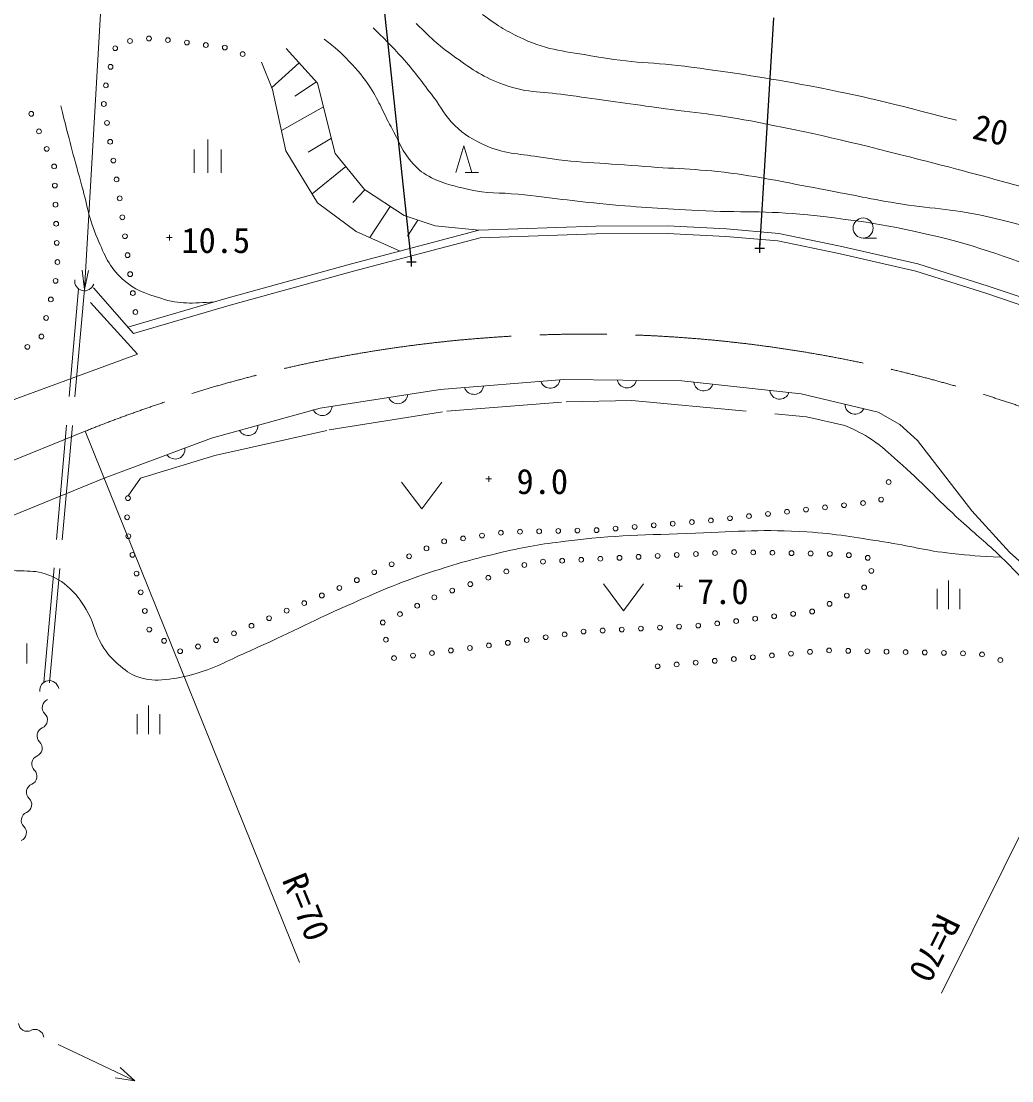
# Model space of a CAD drawing. Units: millimetres, scale not verified. Extents: x 40000 to 680000, y 20000 to 380000.
# Drawn here: x 182010 to 233776, y 265830 to 321219 of the extents above; entities that cross this region are included whole.
import ezdxf
from ezdxf.enums import TextEntityAlignment as Align

# ---------------------------------------------------------------- set-up
doc = ezdxf.new("R2010")
doc.units = ezdxf.units.MM
doc.header["$LTSCALE"] = 1000
doc.linetypes.add('CHAIN', pattern=[18.5, 12, -1.5, 3.5, -1.5])
doc.linetypes.add('DASHED', pattern=[7.5, 6, -1.5])
for name, color, linetype, lineweight in [('M-BMK', 2, 'CHAIN', 13), ('M-STR-HTXT', 7, 'Continuous', 13), ('M-STR-STRC', 7, 'Continuous', 25), ('M-WORK', 1, 'Continuous', 13)]:
    doc.layers.add(name, color=color, linetype=linetype, lineweight=lineweight)
doc.styles.add('ＭＳ ゴシック', font='')
doc.styles.get('ＭＳ ゴシック').set_extended_font_data('MS Gothic')

# ---------------------------------------------------------------- blocks, each defined once
blk = doc.blocks.new('plus')
at = {"color": 0, "linetype": 'Continuous', "lineweight": -2}
for p, q in [((-1.25, 0), (1.25, 0)), ((0, -1.25), (0, 1.25))]:
    blk.add_line(p, q, dxfattribs=at)
blk = doc.blocks.new('open_arrow')
at = {"color": 0, "linetype": 'Continuous', "lineweight": -2}
blk.add_lwpolyline([(7.5, 1.25), (0, 0), (7.5, -1.25)], dxfattribs=at)

msp = doc.modelspace()

# ---------------------------------------------------------------- linework, layer by layer
at = {"layer": 'M-BMK'}
msp.add_line((141779, 282216), (185360, 299788), dxfattribs=at)
msp.add_arc((211526, 234862), 70000, 62.91696, 111.9499, dxfattribs=at)
at = {"layer": 'M-STR-HTXT'}
for p, q in [((185360, 299788), (196561, 272009)), ((243396, 297186), (230108, 270419))]:
    msp.add_line(p, q, dxfattribs=at)
msp.add_lwpolyline([(185311, 307201), (186655, 330335), (216655, 330335)], dxfattribs=at)
at = {"layer": 'M-STR-STRC'}
for p, q in [((202404, 308643), (200892, 322759)), ((220601, 309358), (221339, 321399))]:
    msp.add_line(p, q, dxfattribs=at)
at = {"layer": 'M-WORK'}
for p, q in [((196534, 319049), (195099, 317744)), ((197448, 318044), (196307, 317303)), ((197811, 316745), (195605, 315505)), ((191756, 313290), (191756, 315040)), ((198220, 315101), (197011, 314371)), ((204723, 313310), (205143, 314710)), ((205143, 314710), (205563, 313310)), ((191056, 313290), (191056, 314515)), ((192456, 313290), (192456, 314515)), ((198967, 313625), (197211, 312198)), ((205913, 313310), (205213, 313310)), ((199974, 312404), (199349, 311737)), ((201300, 311540), (200234, 309904)), ((202746, 310826), (202192, 309981)), ((226007, 309882), (226707, 309882)), ((185793, 307273), (187873, 304896)), ((188080, 303814), (185637, 306523)), ((180929, 301176), (188080, 303814)), ((226786, 300787), (227919, 300137)), ((227919, 300137), (228841, 299293)), ((228841, 299293), (231687, 295630)), ((177174, 293590), (186350, 297335)), ((201890, 297131), (202940, 295731)), ((202940, 295731), (203990, 297131)), ((231687, 295630), (233657, 293457)), ((233657, 293457), (236003, 291361)), ((230468, 290489), (230468, 291989)), ((212438, 291805), (213488, 290405)), ((213488, 290405), (214538, 291805)), ((229868, 290489), (229868, 291539)), ((231068, 290489), (231068, 291539)), ((182299, 287639), (182299, 288689)), ((188663, 283945), (188663, 285445)), ((188063, 283945), (188063, 284995)), ((189263, 283945), (189263, 284995)), ((183941, 267730), (187952, 265830)), ((187952, 265830), (187176, 266530)), ((187952, 265830), (186920, 265987))]:
    msp.add_line(p, q, dxfattribs=at)
at = {"layer": 'M-WORK', "linetype": 'DASHED'}
for p, q in [((183199, 286663), (185012, 307228)), ((183498, 286636), (185311, 307201)), ((204255, 300835), (210494, 301327)), ((210494, 301327), (213919, 301398)), ((213919, 301398), (223042, 300530)), ((198110, 299850), (204255, 300835)), ((223042, 300530), (225059, 300084)), ((192129, 298513), (198110, 299850)), ((188252, 297332), (192129, 298513)), ((187595, 296410), (188252, 297332))]:
    msp.add_line(p, q, dxfattribs=at)
at = {"layer": 'M-WORK'}
for points in [[(195862, 319789), (197503, 317983), (198418, 314301), (199943, 312425), (202030, 311064), (203649, 310525), (205932, 310300)], [(187582, 305228), (192826, 306753), (199273, 308537), (203434, 309632), (205932, 310300), (212043, 310505), (215781, 310521), (218864, 310364), (221600, 310126), (224816, 309464), (228871, 308537), (232549, 307374), (235575, 306349), (238618, 304946), (243453, 302529), (248048, 300778), (255914, 296939)], [(187873, 304896), (192935, 306368), (199377, 308151), (203537, 309245), (205991, 309902), (212051, 310105), (215772, 310121), (218837, 309964), (221542, 309730), (224732, 309073), (228766, 308151), (232425, 306994), (235427, 305977), (238445, 304586), (243292, 302162), (247889, 300411), (255738, 296580)], [(186350, 297335), (191959, 299430), (197627, 300985), (203913, 301970), (210363, 302486), (216531, 302416), (222770, 301736), (226786, 300787)]]:
    msp.add_lwpolyline(points, dxfattribs=at)
at = {"layer": 'M-WORK', "linetype": 'DASHED'}
msp.add_lwpolyline([(201811, 309205), (199521, 310220), (197503, 311721), (195838, 314442), (195135, 317655), (194564, 319073)], dxfattribs=at)
at = {"layer": 'M-WORK'}
for centre, radius in [((187695, 320185), 125), ((188686, 320316), 125), ((189677, 320233), 125), ((190669, 320102), 125), ((186926, 319804), 125), ((191660, 319972), 125), ((192652, 319841), 125), ((193585, 319501), 125), ((186681, 318834), 125), ((186436, 317865), 125), ((186328, 316890), 125), ((182537, 316375), 125), ((186495, 315904), 125), ((182940, 315460), 125), ((183343, 314545), 125), ((186661, 314918), 125), ((186828, 313932), 125), ((183735, 313627), 125), ((186995, 312946), 125), ((183769, 312628), 125), ((187159, 311959), 125), ((183803, 311628), 125), ((183837, 310629), 125), ((187296, 310969), 125), ((226007, 310407), 525), ((183870, 309629), 125), ((187433, 309978), 125), ((187569, 308987), 125), ((183904, 308630), 125), ((187706, 307997), 125), ((183807, 307645), 125), ((187843, 307006), 125), ((183560, 306676), 125), ((183313, 305707), 125), ((187979, 306016), 125), ((183066, 304738), 125), ((182334, 304193), 125), ((227343, 297129), 125), ((187589, 296285), 125), ((226947, 296211), 125), ((223022, 295691), 125), ((224015, 295805), 125), ((225009, 295918), 125), ((226002, 296032), 125), ((187545, 295286), 125), ((218054, 295124), 125), ((219048, 295236), 125), ((220041, 295350), 125), ((221035, 295464), 125), ((222028, 295577), 125), ((209076, 294552), 125), ((210076, 294572), 125), ((211076, 294592), 125), ((212076, 294612), 125), ((213072, 294698), 125), ((214068, 294783), 125), ((215065, 294868), 125), ((216061, 294953), 125), ((217058, 295039), 125), ((187608, 294296), 125), ((204114, 294030), 125), ((205102, 294180), 125), ((206091, 294330), 125), ((207080, 294480), 125), ((208077, 294533), 125), ((203189, 293664), 125), ((219266, 293468), 125), ((220266, 293450), 125), ((187824, 293320), 125), ((202280, 293248), 125), ((209279, 292968), 125), ((210278, 293018), 125), ((211276, 293068), 125), ((212275, 293118), 125), ((213274, 293168), 125), ((214273, 293218), 125), ((215271, 293268), 125), ((216270, 293318), 125), ((217269, 293368), 125), ((218268, 293418), 125), ((221266, 293431), 125), ((222266, 293412), 125), ((223266, 293393), 125), ((224266, 293374), 125), ((225261, 293307), 125), ((226251, 293166), 125), ((188040, 292344), 125), ((200461, 292416), 125), ((201370, 292832), 125), ((207363, 292458), 125), ((208305, 292792), 125), ((226437, 292483), 125), ((199551, 292001), 125), ((205478, 291790), 125), ((206420, 292124), 125), ((188256, 291367), 125), ((198638, 291593), 125), ((204535, 291456), 125), ((226060, 291622), 125), ((196801, 290802), 125), ((197720, 291197), 125), ((203600, 291103), 125), ((224254, 290764), 125), ((225157, 291193), 125), ((188473, 290391), 125), ((195883, 290406), 125), ((201803, 290225), 125), ((202702, 290664), 125), ((222351, 290237), 125), ((223343, 290361), 125), ((194046, 289615), 125), ((194965, 290010), 125), ((200904, 289787), 125), ((216390, 289573), 125), ((217389, 289625), 125), ((218382, 289738), 125), ((219374, 289862), 125), ((220366, 289987), 125), ((221358, 290112), 125), ((188705, 289418), 125), ((193128, 289219), 125), ((209419, 289017), 125), ((210408, 289165), 125), ((211397, 289312), 125), ((212395, 289367), 125), ((213394, 289418), 125), ((214393, 289470), 125), ((215391, 289522), 125), ((189478, 288827), 125), ((191251, 288531), 125), ((192195, 288862), 125), ((201069, 288887), 125), ((205459, 288455), 125), ((206450, 288587), 125), ((207440, 288723), 125), ((208430, 288870), 125), ((190317, 288283), 125), ((201494, 287926), 125), ((202485, 288058), 125), ((203476, 288190), 125), ((204467, 288323), 125), ((220245, 287971), 125), ((221241, 288066), 125), ((222237, 288160), 125), ((223232, 288255), 125), ((224228, 288328), 125), ((225228, 288306), 125), ((226228, 288284), 125), ((227228, 288262), 125), ((228227, 288240), 125), ((229227, 288219), 125), ((230227, 288197), 125), ((231227, 288175), 125), ((232221, 288118), 125), ((215268, 287499), 125), ((216263, 287594), 125), ((217259, 287688), 125), ((218254, 287783), 125), ((219250, 287877), 125), ((233176, 287821), 125)]:
    msp.add_circle(centre, radius, dxfattribs=at)
for centre, radius, start, end in [((185317, 307640), 512, 173.5157, 340.1824), ((209658, 302543), 512, 197.2543, 351.8935), ((213666, 302561), 512, 192.0268, 346.6661), ((205671, 302224), 512, 197.2543, 351.8935), ((217670, 302405), 512, 186.4584, 341.0977), ((221646, 301972), 512, 186.4584, 341.0977), ((201695, 301737), 512, 201.5871, 356.2264), ((197743, 301117), 512, 201.5871, 356.2264), ((225577, 301189), 512, 179.3901, 334.0294), ((193870, 300071), 512, 208.0291, 2.6683), ((190058, 298840), 512, 213.1532, 7.7924), ((183478, 286244), 503, 10.9173, 186.575), ((183563, 285341), 452, 113.3018, 225.5917), ((182931, 284696), 452, 293.3018, 45.5917), ((183288, 283867), 452, 113.3018, 225.5917), ((182656, 283221), 452, 293.3018, 45.5917), ((183013, 282392), 452, 113.3018, 225.5917), ((182381, 281747), 452, 293.3018, 45.5917), ((182739, 280917), 452, 113.3018, 225.5917), ((182107, 280272), 452, 293.3018, 45.5917), ((182464, 279443), 452, 113.3018, 225.5917), ((181832, 278798), 452, 293.3018, 45.5917), ((182323, 268870), 452, 184.8874, 297.1773), ((182736, 268067), 452, 4.8874, 117.1773)]:
    msp.add_arc(centre, radius, start, end, dxfattribs=at)
for points, knots in [([(206123, 321562), (207007, 320910), (207364, 320704), (208234, 320295), (209592, 319658), (210490, 319661), (211963, 319381), (213919, 319009), (215057, 319092), (217029, 318818), (219455, 318481), (220815, 318288), (223221, 317833), (226244, 317260), (227256, 316978), (230891, 316038)], [0, 0, 0, 0, 1, 1, 1, 2, 2, 2, 3, 3, 3, 4, 4, 4, 5, 5, 5, 5]), ([(200397, 320868), (201191, 320103), (201421, 319879), (202023, 319195), (202662, 318471), (202967, 318021), (203556, 317256), (203997, 316682), (204141, 316269), (204666, 315771), (205200, 315263), (205574, 315044), (206245, 314739), (207264, 314276), (207939, 314306), (209044, 314129), (211061, 313806), (212216, 313822), (214251, 313652), (216137, 313494), (217205, 313521), (219082, 313277), (220918, 313038), (221929, 312787), (223750, 312456), (225309, 312172), (226174, 311967), (227737, 311705), (229517, 311407), (230547, 311433), (232311, 311049), (235231, 310412), (236780, 309718), (239652, 308891), (242213, 308153), (243672, 307821), (246219, 307038), (247521, 306638), (248250, 306410), (249526, 305935), (250968, 305399), (251711, 304939), (253138, 304364), (254370, 303868), (255128, 303758), (256328, 303191), (257205, 302777), (257692, 302513), (258462, 301925), (259458, 301163), (259917, 300613), (260773, 299697), (261990, 298393), (262173, 297089), (263728, 296214), (265144, 295417), (266257, 295268), (267844, 295616), (268872, 295840), (269338, 296316), (270201, 296917), (271638, 297918), (272043, 298630), (273227, 300224)], [0, 0, 0, 0, 1, 1, 1, 2, 2, 2, 3, 3, 3, 4, 4, 4, 5, 5, 5, 6, 6, 6, 7, 7, 7, 8, 8, 8, 9, 9, 9, 10, 10, 10, 11, 11, 11, 12, 12, 12, 13, 13, 13, 14, 14, 14, 15, 15, 15, 16, 16, 16, 17, 17, 17, 18, 18, 18, 19, 19, 19, 20, 20, 20, 21, 21, 21, 21]), ([(202646, 321105), (203544, 320222), (203848, 319930), (204722, 319310), (205635, 318663), (206168, 318287), (207220, 317903), (208514, 317430), (209340, 317548), (210703, 317340), (212363, 317087), (213297, 316978), (214960, 316742), (216980, 316455), (218127, 316386), (220131, 316003), (223425, 315374), (225256, 314935), (228505, 314103), (232959, 312963), (235446, 312279), (239833, 310902), (243175, 309853), (245016, 309167), (248312, 307982), (250550, 307177), (251809, 306739), (254023, 305871), (255415, 305325), (256137, 304862), (257564, 304417), (259039, 303957), (259848, 303533), (261388, 303408), (262084, 303352), (262508, 303349), (263170, 303572), (263837, 303798), (264111, 304034), (264695, 304534)], [0, 0, 0, 0, 1, 1, 1, 2, 2, 2, 3, 3, 3, 4, 4, 4, 5, 5, 5, 6, 6, 6, 7, 7, 7, 8, 8, 8, 9, 9, 9, 10, 10, 10, 11, 11, 11, 12, 12, 12, 13, 13, 13, 13]), ([(197849, 320286), (198475, 319786), (198674, 319625), (199139, 319136), (199625, 318627), (199879, 318318), (200265, 317729), (200759, 316975), (200904, 316475), (201344, 315689), (201772, 314925), (201893, 314402), (202493, 313765), (202817, 313423), (203033, 313247), (203455, 313038), (204169, 312684), (204626, 312612), (205402, 312428), (206387, 312196), (206975, 312278), (207982, 312170), (209778, 311979), (210780, 311825), (212579, 311654), (214453, 311477), (215507, 311431), (217387, 311326), (219621, 311202), (220885, 311331), (223110, 311092), (225807, 310801), (227322, 310579), (229958, 309942), (232623, 309298), (234026, 308624), (236643, 307808), (238746, 307152), (239916, 306756), (242037, 306166), (244065, 305602), (245246, 305461), (247268, 304876), (249099, 304346), (250193, 304199), (251912, 303375), (253101, 302805), (253727, 302378), (254750, 301546), (255765, 300719), (256261, 300168), (257142, 299200), (258069, 298182), (258405, 297450), (259370, 296468), (260413, 295406), (261054, 294851), (262279, 294005), (263433, 293208), (264115, 292792), (265398, 292222), (266870, 291569), (267745, 291295), (269315, 290932), (270928, 290560), (271886, 290653), (273513, 290346), (274862, 290092), (275602, 289874), (276938, 289560), (277885, 289338), (278399, 289131), (279361, 288982), (279935, 288893), (280274, 288807), (280847, 288904), (281394, 288996), (281731, 289177), (282082, 289607), (282344, 289929), (282349, 290203), (282442, 290608), (282552, 291091), (282536, 291306), (282520, 291875)], [0, 0, 0, 0, 1, 1, 1, 2, 2, 2, 3, 3, 3, 4, 4, 4, 5, 5, 5, 6, 6, 6, 7, 7, 7, 8, 8, 8, 9, 9, 9, 10, 10, 10, 11, 11, 11, 12, 12, 12, 13, 13, 13, 14, 14, 14, 15, 15, 15, 16, 16, 16, 17, 17, 17, 18, 18, 18, 19, 19, 19, 20, 20, 20, 21, 21, 21, 22, 22, 22, 23, 23, 23, 24, 24, 24, 25, 25, 25, 26, 26, 26, 27, 27, 27, 28, 28, 28, 28]), ([(192117, 306547), (190896, 306474), (190354, 306403), (189304, 306733), (188472, 306995), (187955, 307153), (187310, 307742), (186593, 308396), (186379, 308960), (185997, 309853), (185524, 310959), (185456, 311650), (185129, 312808), (184691, 314358), (184567, 314863), (184074, 316795)], [0, 0, 0, 0, 1, 1, 1, 2, 2, 2, 3, 3, 3, 4, 4, 4, 5, 5, 5, 5]), ([(225059, 300084), (225728, 299784), (225950, 299679), (226472, 299337), (227042, 298963), (227306, 298676), (227817, 298227), (229151, 297055), (229805, 296296), (231116, 295099), (231934, 294353), (232426, 293971), (233227, 293207), (234491, 292003), (235025, 291155), (236308, 289971), (237222, 289127), (237743, 288657), (238747, 287922), (239845, 287119), (240477, 286690), (241640, 285983), (242325, 285567), (242731, 285373), (243422, 284967), (245071, 283998), (245587, 283617), (247534, 282309)], [0, 0, 0, 0, 1, 1, 1, 2, 2, 2, 3, 3, 3, 4, 4, 4, 5, 5, 5, 6, 6, 6, 7, 7, 7, 8, 8, 8, 9, 9, 9, 9]), ([(180438, 292415), (181150, 292487), (181378, 292518), (181981, 292488), (182485, 292463), (182784, 292492), (183263, 292332), (183826, 292144), (184134, 291957), (184566, 291550), (185020, 291123), (185202, 290806), (185515, 290268), (185865, 289664), (185848, 289217), (186218, 288626), (186523, 288138), (186744, 287882), (187188, 287516), (187563, 287206), (187797, 287019), (188267, 286890), (188827, 286737), (189175, 286762), (189752, 286828), (190310, 286891), (190621, 286964), (191159, 287125), (192303, 287466), (192882, 287832), (193974, 288313), (195977, 289196), (197049, 289799), (199056, 290674), (200709, 291395), (201629, 291825), (203340, 292394), (204802, 292881), (205639, 293107), (207140, 293457), (208420, 293756), (209150, 293875), (210454, 294036), (213096, 294363), (214596, 294357), (217256, 294458), (219527, 294545), (220806, 294668), (223073, 294521), (224646, 294419), (225518, 294245), (227076, 294005), (228472, 293789), (229236, 293548), (230641, 293395), (231648, 293285), (232002, 293258), (233227, 293207)], [0, 0, 0, 0, 1, 1, 1, 2, 2, 2, 3, 3, 3, 4, 4, 4, 5, 5, 5, 6, 6, 6, 7, 7, 7, 8, 8, 8, 9, 9, 9, 10, 10, 10, 11, 11, 11, 12, 12, 12, 13, 13, 13, 14, 14, 14, 15, 15, 15, 16, 16, 16, 17, 17, 17, 18, 18, 18, 19, 19, 19, 19])]:
    msp.add_open_spline(points, degree=3, knots=knots, dxfattribs=at)

# ---------------------------------------------------------------- block references
at = {"layer": 'M-STR-HTXT', "xscale": 133, "yscale": 133, "rotation": 86.7}
msp.add_blockref('open_arrow', (185311, 307201), dxfattribs=at)
at = {"layer": 'M-STR-STRC', "xscale": 200, "yscale": 200}
for p in [(220601, 309358), (202404, 308643)]:
    msp.add_blockref('plus', p, dxfattribs=at)
at = {"layer": 'M-WORK', "xscale": 120, "yscale": 120}
for p in [(189753, 309908), (206442, 297295), (216412, 291683)]:
    msp.add_blockref('plus', p, dxfattribs=at)

# ---------------------------------------------------------------- texts
at = {"layer": 'M-STR-HTXT', "style": 'ＭＳ ゴシック'}
for rotation, p in [(291.959, (196902, 274921)), (243.599, (229743, 272756))]:
    msp.add_text('R=70', height=1320, rotation=rotation, dxfattribs=at).set_placement(p, align=Align.MIDDLE_CENTER)
at = {"layer": 'M-WORK', "style": 'ＭＳ ゴシック'}
msp.add_text('20', height=1320, rotation=346.698, dxfattribs=at).set_placement((232678, 315533), align=Align.MIDDLE_CENTER)
for s, p in [('10.5', (192179, 309763)), ('9.0', (209242, 297160)), ('7.0', (218678, 291408))]:
    msp.add_text(s, height=1320, dxfattribs=at).set_placement(p, align=Align.MIDDLE_CENTER)

doc.saveas('drawing.dxf')
